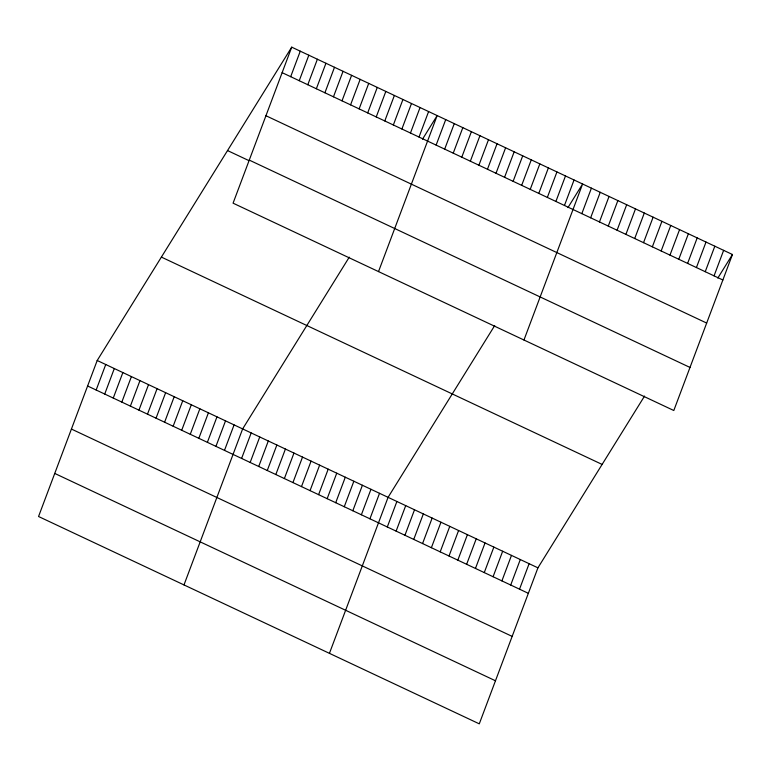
<?xml version="1.0" encoding="UTF-8"?>
<svg xmlns="http://www.w3.org/2000/svg" width="771" height="771" viewBox="0 0 771 771"><rect width="100%" height="100%" fill="white"/><g stroke="black" fill="none" stroke-linecap="round" stroke-linejoin="round"><path stroke-width="1.16" d="M291.717 47.156L233.073 203.168L673.806 410.509L732.45 254.497L291.717 47.156L97.194 360.491L38.55 516.503L479.283 723.844L537.927 567.832L644.556 396.072M96.163 390.01L105.743 364.519M104.721 394.039L114.301 368.538M113.27 398.058L122.859 372.566M121.828 402.086L131.407 376.595M130.386 406.115L139.965 380.614M138.944 410.133L148.524 384.642M147.492 414.162L157.082 388.661M156.05 418.19L165.63 392.69M290.686 76.686L300.266 51.185M164.609 422.209L174.188 396.718M299.244 80.704L308.824 55.213M173.157 426.238L182.746 400.737M307.793 84.733L317.382 59.232M181.715 430.257L191.304 404.765M316.351 88.752L325.94 63.261M190.273 434.285L199.853 408.784M324.909 92.78L334.489 67.289M198.831 438.314L208.411 412.813M333.467 96.809L343.047 71.308M207.38 442.332L216.969 416.841M342.016 100.828L351.605 75.336M215.938 446.361L225.518 420.86M350.574 104.856L360.153 79.355M224.496 450.38L234.076 424.888M359.132 108.884L368.711 83.384M183.99 584.919L242.634 428.917L349.263 257.157M367.69 112.903L377.27 87.412M241.602 458.437L251.192 432.936M376.238 116.932L385.828 91.431M250.161 462.455L259.74 436.964M384.796 120.951L394.376 95.459M258.719 466.484L268.298 440.983M393.355 124.979L402.934 99.488M267.267 470.512L276.856 445.012M401.903 129.008L411.492 103.507M275.825 474.531L285.415 449.04M410.461 133.026L420.05 107.535M284.383 478.56L293.963 453.059M419.019 137.055L428.599 111.554M292.941 482.579L302.521 457.087M378.513 271.594L437.157 115.583L422.518 139.166M301.49 486.607L311.079 461.116M436.126 145.102L445.715 119.611M310.048 490.635L319.628 465.135M444.684 149.131L454.264 123.63M318.606 494.654L328.186 469.163M453.242 153.15L462.822 127.658M327.164 498.683L336.744 473.182M461.79 157.178L471.38 131.687M335.713 502.711L345.302 477.21M470.349 161.206L479.938 135.706M344.271 506.73L353.85 481.239M478.907 165.225L488.486 139.734M352.829 510.759L362.409 485.258M487.465 169.254L497.044 143.753M361.377 514.777L370.967 489.286M496.013 173.282L505.603 147.781M369.935 518.806L379.525 493.315M504.571 177.301L514.161 151.81M329.439 653.345L388.073 497.334L494.703 325.574M513.129 181.33L522.709 155.829M387.302 526.978L396.892 501.478M521.688 185.348L531.267 159.857M396.121 531.123L405.71 505.631M530.236 189.377L539.825 163.876M404.939 535.276L414.519 509.776M538.794 193.405L548.374 167.905M413.748 539.421L423.337 513.92M547.352 197.424L556.932 171.933M422.566 543.565L432.145 518.073M555.901 201.453L565.49 175.952M431.384 547.709L440.964 522.218M564.459 205.471L574.048 179.98M440.193 551.863L449.782 526.362M523.962 340.011L582.597 184.009L567.957 207.592M449.011 556.007L458.591 530.506M581.835 213.644L591.415 188.153M457.829 560.151L467.409 534.66M590.644 217.798L600.233 192.297M466.638 564.295L476.227 538.804M599.462 221.942L609.042 196.441M475.456 568.449L485.036 542.948M608.271 226.086L617.86 200.595M484.265 572.593L493.854 547.092M617.089 230.24L626.669 204.739M493.083 576.737L502.663 551.246M625.907 234.384L635.487 208.883M501.902 580.891L511.481 555.39M634.716 238.528L644.305 213.037M510.71 585.035L520.3 559.534M643.534 242.672L653.114 217.181M519.529 589.179L529.108 563.688M652.353 246.826L661.932 221.325M661.161 250.97L670.751 225.469M669.98 255.114L679.559 229.623M678.788 259.258L688.378 233.767M687.607 263.412L697.186 237.911M696.425 267.556L706.005 242.055M705.234 271.7L714.823 246.209M714.052 275.854L723.632 250.353M717.811 278.08L732.45 254.497M282.128 72.657L722.87 279.998M265.937 115.727L706.679 323.068M249.264 160.098L689.997 367.439M227.522 150.557L248.908 160.619M161.38 257.09L602.122 464.431M97.194 360.491L537.927 567.832M87.605 385.992L528.347 593.323M71.414 429.052L512.156 636.393M54.741 473.433L495.474 680.774"/></g></svg>
